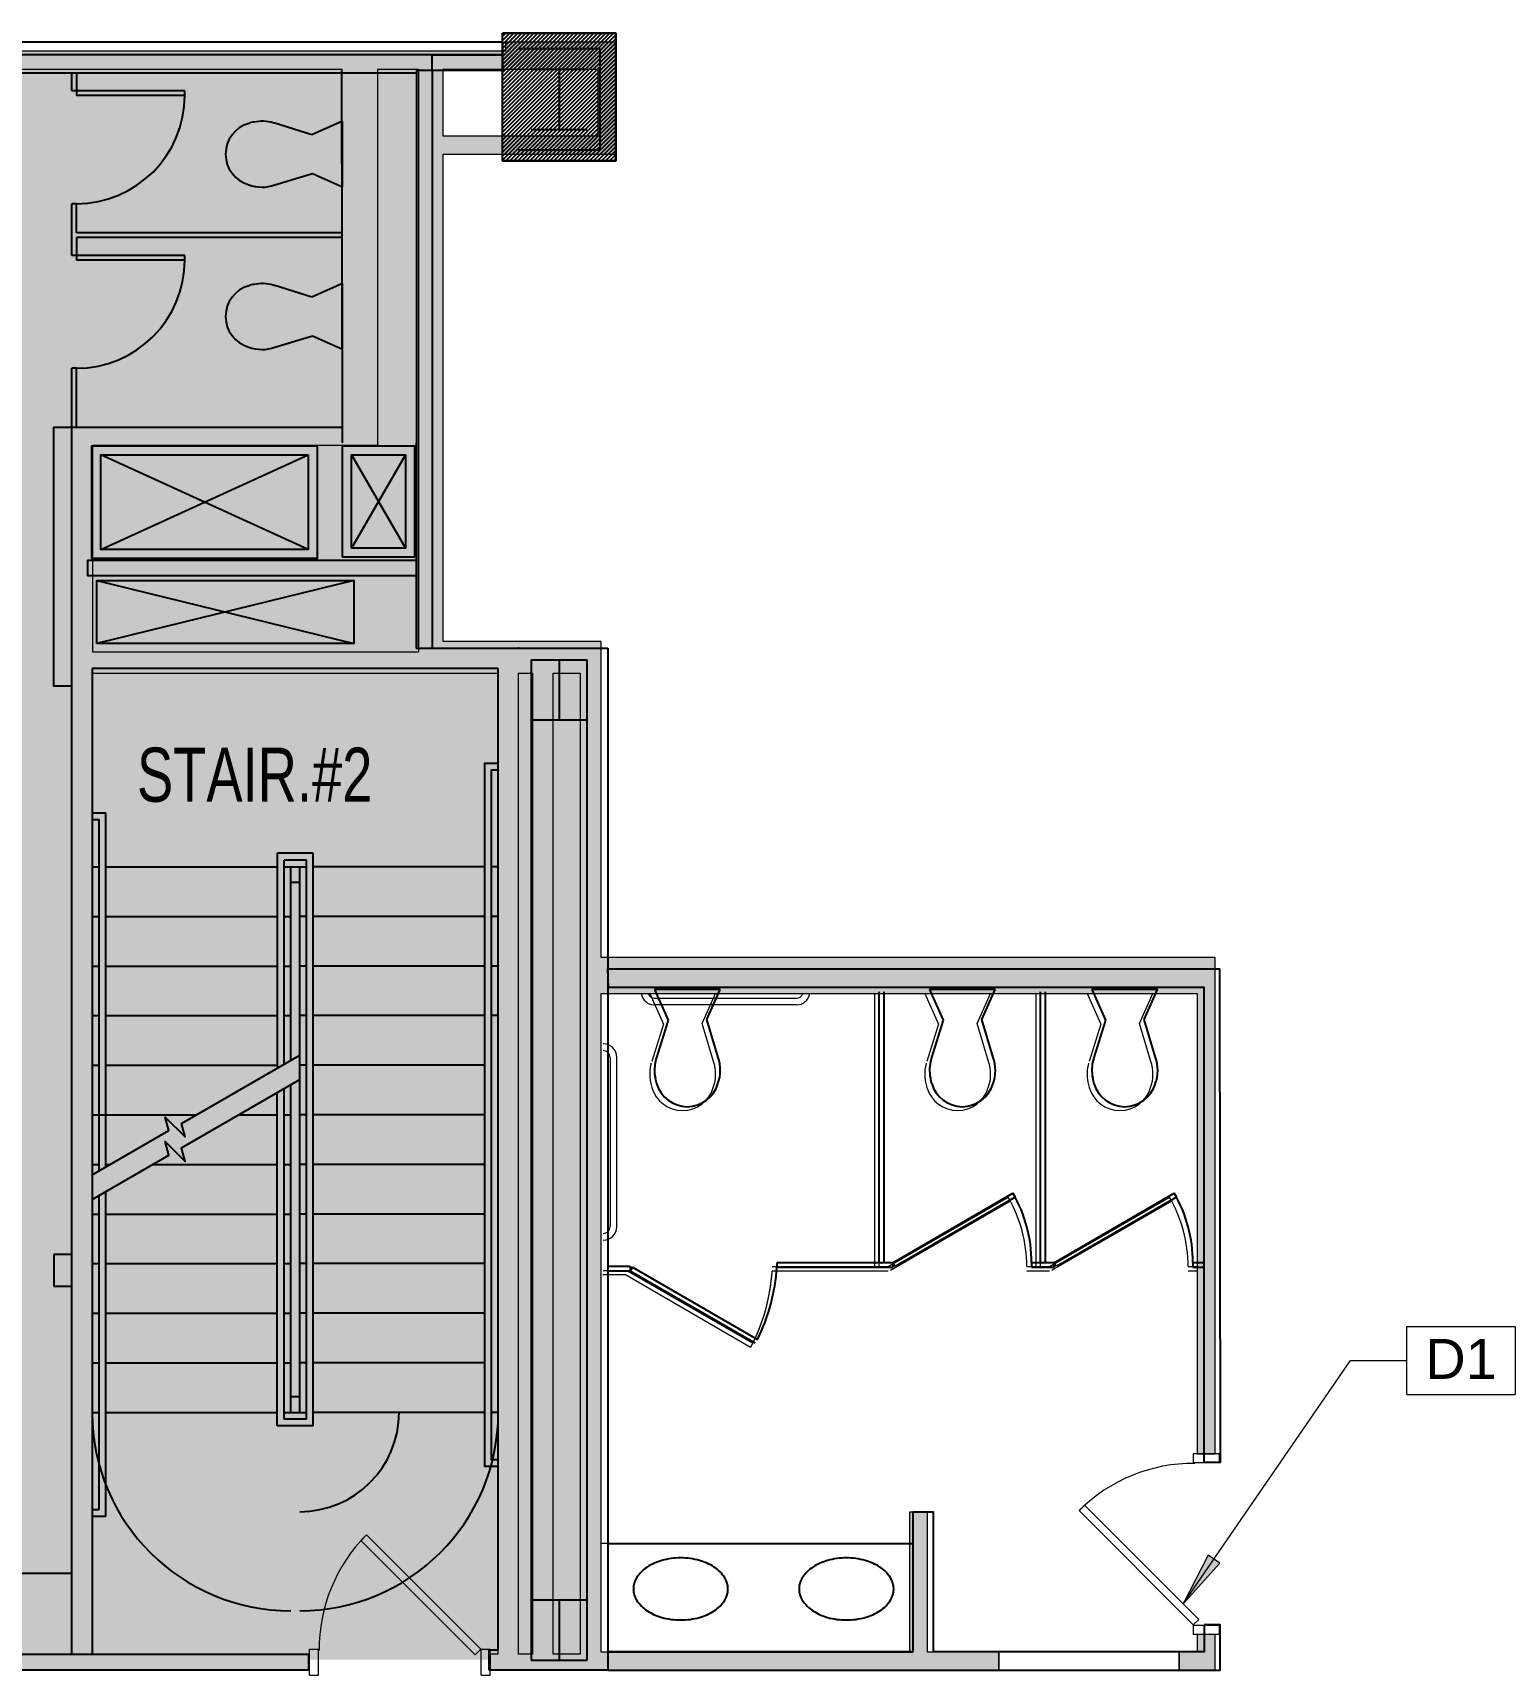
# Model space of a CAD drawing. Header units: inches. Extents: x 1209 to 3903, y 11893 to 13703.
# Drawn here: x 3065.8 to 3392.1, y 12640.2 to 13004.1 of the extents above; entities that cross this region are included whole.
import ezdxf
from ezdxf.enums import TextEntityAlignment as Align

# ---------------------------------------------------------------- set-up
doc = ezdxf.new("R2010")
doc.units = ezdxf.units.IN
doc.header["$MEASUREMENT"] = 0
for name, color, linetype in [('L1$0$A-Plmb', 8, 'Continuous'), ('L1$0$Plaza America BA02$0$17', 8, 'Continuous'), ('L1$0$Plaza America BA02$0$51', 8, 'Continuous'), ('L1$0$Plaza America BA02$0$9', 8, 'Continuous'), ('L1$0$SCOPE', 8, 'Continuous')]:
    doc.layers.add(name, color=color, linetype=linetype)
for name, color, linetype, lineweight in [('X2$0$A-ANNO-KEYN', 8, 'Continuous', 9), ('X2$0$A-DETL', 8, 'Continuous', 13), ('X2$0$A-DETL-GENF', 247, 'Continuous', 9), ('X2$0$A-DOOR', 8, 'Continuous', 13), ('X2$0$A-DOOR-FRAM', 8, 'Continuous', 20), ('X2$0$A-WALL', 8, 'Continuous', 13), ('X2$0$A-WALL-PATT', 8, 'Continuous', 13), ('X2$0$I-WALL', 8, 'Continuous', 13)]:
    doc.layers.add(name, color=color, linetype=linetype, lineweight=lineweight)
doc.styles.add('L1$0$Plaza America BA02$0$STANDARD', font='txt')
doc.styles.add('X2$0$Arial', font='arial.ttf', dxfattribs={"height": 8.851796})

# ---------------------------------------------------------------- blocks, each defined once
blk = doc.blocks.new('X2$0$Single Flush - OTJ_SOLIDFLUSH_ALUM-4757488-FIRST FLOOR DEMOLITION')
at = {"layer": 'X2$0$A-DOOR'}
for p, q in [((-7.42, 28.2), (-8.65, 26.96)), ((-8.65, 26.96), (16.67, 1.64)), ((17.91, 2.87), (-7.42, 28.2)), ((16.67, 1.64), (17.91, 2.87))]:
    blk.add_line(p, q, dxfattribs=at)
blk.add_arc((17.91, 2.87), 35.81, 135, 180.5, dxfattribs=at)
at = {"layer": 'X2$0$A-DOOR-FRAM'}
for p, q in [((-20, -2.88), (-20, 2.87)), ((-20, 2.87), (-18, 2.87)), ((-18, -2.88), (-18, 2.87)), ((18, -2.88), (18, 2.87)), ((18, 2.87), (20, 2.87)), ((20, -2.88), (20, 2.87)), ((-20, -2.88), (-18, -2.88)), ((18, -2.88), (20, -2.88))]:
    blk.add_line(p, q, dxfattribs=at)
blk = doc.blocks.new('X2$0$Single Flush - OTJ_SOLIDFLUSH_ALUM-5237073-FIRST FLOOR DEMOLITION')
at = {"layer": 'X2$0$A-DOOR'}
for p, q in [((-8.65, -26.96), (16.67, -1.64)), ((17.91, -2.88), (-7.42, -28.2)), ((16.67, -1.64), (17.91, -2.88)), ((-7.42, -28.2), (-8.65, -26.96))]:
    blk.add_line(p, q, dxfattribs=at)
blk.add_arc((17.91, -2.88), 35.81, 179.5, 225, dxfattribs=at)
at = {"layer": 'X2$0$A-DOOR-FRAM'}
for p, q in [((-20, 2.88), (-20, -2.88)), ((-20, 2.88), (-18, 2.88)), ((-18, 2.88), (-18, -2.88)), ((18, 2.88), (18, -2.88)), ((18, 2.88), (20, 2.88)), ((20, 2.88), (20, -2.88)), ((-20, -2.88), (-18, -2.88)), ((18, -2.88), (20, -2.88))]:
    blk.add_line(p, q, dxfattribs=at)
blk = doc.blocks.new('X2$0$Keynote Tag - Keynote Number - Boxed-135510-FIRST FLOOR DEMOLITION')
at = {"layer": 'X2$0$A-ANNO-KEYN'}
for p, q in [((-0.125, -0.0792), (-0.125, 0.0781)), ((-0.125, 0.0781), (0.125, 0.0781)), ((0.125, 0.0781), (0.125, -0.0792)), ((-0.125, -0.0792), (0.125, -0.0792))]:
    blk.add_line(p, q, dxfattribs=at)
blk = doc.blocks.new('L1$0$Plaza America BA02$0$TOILET')
for p, q in [((-82, 180.3), (-51.9, 79.7)), ((51.1, 81.6), (82, 180.3)), ((-51.9, 79.7), (-87.4, 0)), ((87.4, 0), (51.1, 81.6)), ((-87.4, 0), (87.4, 0))]:
    blk.add_line(p, q)
for centre, radius, start, end in [((0, 226.2), 85, 89.9996, 163.8468), ((0, 226.2), 85, 16.1534, 90.0008), ((13.8, 214.7), 101.7, 159.7734, 199.7541), ((24.3, 228.7), 61.2, 6.4687, 20.2311), ((-19.6, 213.6), 106.9, 344.3425, 11.8925), ((37.7, 197.1), 47.3, 339.2232, 344.8192)]:
    blk.add_arc(centre, radius, start, end)
blk = doc.blocks.new('L1$0$Plaza America BA02$0$W12X14')
for p, q in [((-74.25, 80.249625), (74.25, 80.249625)), ((0, 80.249625), (0, -80.249625)), ((-74.25, -80.249625), (74.25, -80.249625))]:
    blk.add_line(p, q)

msp = doc.modelspace()

# ---------------------------------------------------------------- hatches: boundary and pattern name
at = {"layer": 'L1$0$SCOPE'}
h = msp.add_hatch(dxfattribs=at)
h.set_pattern_fill('ANSI31', color=256, scale=5, style=0)
h.set_pattern_definition([(45, (-12228.97914, 4829.3084), (-0.441941738, 0.441941738), [])])
h.paths.add_polyline_path([(3169.89, 13004.08), (3195.01, 13004.08), (3195.01, 12975.77), (3169.89, 12975.77)])
at = {"layer": 'X2$0$A-ANNO-KEYN'}
msp.add_hatch(color=256, dxfattribs=at).paths.add_polyline_path([(3320.75, 12656.07), (3328.85, 12665.06), (3326.25, 12666.85)], flags=0)
at = {"layer": 'X2$0$A-DETL-GENF'}
h = msp.add_hatch(color=256, dxfattribs=at)
h.paths.add_polyline_path([(2930.86, 12643.67), (2930.86, 12659.84), (2970.46, 12659.84), (2970.46, 12683.41), (2973.96, 12683.41), (2973.96, 12644.86), (3074.46, 12644.86), (3074.46, 12726.41), (3070.46, 12726.41), (3070.46, 12733.41), (3074.46, 12733.41), (3074.46, 12916.76), (3134.26, 12916.76), (3134.26, 12996.11), (2954.46, 12996.11), (2954.46, 12862.87), (3014.46, 12862.87), (3014.46, 12859.37), (2978.46, 12859.37), (2978.46, 12733.41), (3025.46, 12733.41), (3025.46, 12726.41), (2973.96, 12726.41), (2973.96, 12723.41), (2970.46, 12723.41), (2970.46, 12757.39), (2968.96, 12757.39), (2968.96, 12760.89), (2970.46, 12760.89), (2970.46, 12859.37), (2928.46, 12859.37), (2928.46, 12814.88), (2924.96, 12814.88), (2924.96, 12859.37), (2872.23, 12859.37), (2872.23, 12771.38), (2924.96, 12771.38), (2924.96, 12774.88), (2928.46, 12774.88), (2928.46, 12760.89), (2928.96, 12760.89), (2928.96, 12757.39), (2860.86, 12757.36), (2860.86, 12734.57), (2857.36, 12734.57), (2857.36, 12757.36), (2856.73, 12757.36), (2856.73, 12784.36), (2852.22, 12784.36), (2852.22, 12788.36), (2868.73, 12788.36), (2868.73, 12862.87), (2930.46, 12862.87), (2930.46, 12996.11), (2780.97, 12996.11), (2780.97, 12815.84), (2775.97, 12815.84), (2775.97, 12788.36), (2812.22, 12788.36), (2812.22, 12784.36), (2775.97, 12784.36), (2775.97, 12765.13), (2763.97, 12765.13), (2763.97, 12692.32), (2857.36, 12692.32), (2857.36, 12694.57), (2860.86, 12694.57), (2860.86, 12643.67), (2908.03, 12643.67)], flags=0)
h.paths.add_polyline_path([(2970.46, 12643.67), (2970.46, 12657.84), (2932.86, 12657.84), (2932.86, 12643.67), (2968.06, 12643.67)], flags=0)
h.paths.add_polyline_path([(3154.01, 12643.67), (3167.14, 12643.67), (3167.14, 12644.86), (3168.83, 12644.86), (3168.83, 12862.26), (3079.08, 12862.26), (3079.08, 12644.86), (3127.14, 12644.86), (3127.14, 12643.67)], flags=0)
h.paths.add_polyline_path([(3173.45, 12644.86), (3176.5, 12644.86), (3176.5, 12862.26), (3173.45, 12862.26), (3173.45, 12645.86)], flags=0)
h.paths.add_polyline_path([(3181.12, 12644.86), (3187.09, 12644.86), (3187.09, 12862.26), (3181.12, 12862.26), (3181.12, 12645.36)], flags=0)
h.paths.add_polyline_path([(2661.08, 12645.98), (2760.47, 12645.98), (2760.47, 12765.13), (2660.89, 12765.13), (2660.89, 12732.42), (2655.89, 12732.42), (2655.89, 12690.92), (2660.89, 12690.92), (2660.89, 12645.98)], flags=0)
h.paths.add_polyline_path([(2763.97, 12645.98), (2857.36, 12645.98), (2857.36, 12656.84), (2763.97, 12656.84)], flags=0)
h.paths.add_polyline_path([(2857.36, 12660.34), (2857.36, 12688.82), (2763.97, 12688.82), (2763.97, 12660.34), (2846.49, 12660.34)], flags=0)
h.paths.add_polyline_path([(2872.23, 12762.39), (2916.98, 12762.39), (2916.98, 12766.38), (2872.23, 12766.38)], flags=0)
h.paths.add_polyline_path([(1991.25, 12767.11), (1991.25, 12996.11), (1975.89, 12996.11), (1975.89, 12767.11), (1979.01, 12767.11)], flags=0)
h.paths.add_polyline_path([(2324.36, 12767.11), (2382.61, 12767.11), (2382.61, 12785.09), (2324.36, 12785.09), (2324.36, 12776.11)], flags=0)
h.paths.add_polyline_path([(2187.34, 12767.11), (2189.39, 12767.11), (2189.39, 12813.56), (2113.68, 12813.56), (2113.68, 12767.11)], flags=0)
h.paths.add_polyline_path([(2090.5, 12767.11), (2110.18, 12767.11), (2110.18, 12813.56), (2090.5, 12813.56), (2090.5, 12767.37)], flags=0)
h.paths.add_polyline_path([(2320.36, 12767.11), (2320.36, 12789.09), (2382.61, 12789.09), (2382.61, 12843.66), (2343.23, 12843.66), (2343.23, 12913.61), (2382.61, 12913.61), (2382.61, 12971.12), (2319.86, 12971.12), (2319.86, 12990.11), (2254.85, 12990.11), (2254.85, 12915.83), (2193.39, 12915.83), (2193.39, 12767.11)], flags=0)
h.paths.add_polyline_path([(1995.87, 12767.11), (2085.87, 12767.11), (2085.87, 12996.11), (2039.97, 12996.11), (2039.97, 12999.11), (1999.97, 12999.11), (1999.97, 12996.11), (1995.87, 12996.11), (1995.87, 12774.62)], flags=0)
h.paths.add_polyline_path([(2662.89, 12775.13), (2761.97, 12775.13), (2761.97, 12878.23), (2660.89, 12878.23), (2660.89, 12849.04), (2655.89, 12849.04), (2655.89, 12807.54), (2660.89, 12807.54), (2660.89, 12775.13)], flags=0)
h.paths.add_polyline_path([(2493.89, 12776.11), (2493.89, 12808.86), (2499.89, 12808.86), (2499.89, 12850.36), (2493.89, 12850.36), (2493.89, 12878.07), (2404.36, 12878.07), (2404.36, 12776.11)], flags=0)
h.paths.add_polyline_path([(2400.86, 12776.11), (2400.86, 12990.11), (2392.61, 12990.11), (2392.61, 12776.11)], flags=0)
h.paths.add_polyline_path([(2090.5, 12817.56), (2189.39, 12817.56), (2189.39, 12937.11), (2193.39, 12937.11), (2193.39, 12921.83), (2248.85, 12921.83), (2248.85, 12990.11), (2230.37, 12990.11), (2230.37, 12980.62), (2193.39, 12980.62), (2193.39, 12977.11), (2189.39, 12977.11), (2189.39, 12996.11), (2172.39, 12996.11), (2172.39, 12999.11), (2132.39, 12999.11), (2132.39, 12996.11), (2090.5, 12996.11), (2090.5, 12841.36)], flags=0)
h.paths.add_polyline_path([(2347.23, 12847.66), (2382.61, 12847.66), (2382.61, 12909.61), (2347.23, 12909.61)], flags=0)
h.paths.add_polyline_path([(2937.46, 12862.87), (2947.46, 12862.87), (2947.46, 12996.11), (2937.46, 12996.11), (2937.46, 12864.39)], flags=0)
h.paths.add_polyline_path([(3079.25, 12866.89), (3151.26, 12866.89), (3151.26, 12996.11), (3142.26, 12996.11), (3142.26, 12912.76), (3079.08, 12912.76), (3079.08, 12866.89)], flags=0)
h.paths.add_polyline_path([(2404.5, 12882.07), (2493.89, 12882.07), (2493.89, 12911.36), (2499.89, 12911.36), (2499.89, 12952.86), (2493.89, 12952.86), (2493.89, 12984.11), (2495.89, 12984.11), (2495.89, 12990.11), (2404.36, 12990.11), (2404.36, 12882.07)], flags=0)
h.paths.add_polyline_path([(2662.36, 12882.23), (2761.97, 12882.23), (2761.97, 12986.11), (2660.89, 12986.11), (2660.89, 12957.77), (2655.89, 12957.77), (2655.89, 12916.27), (2660.89, 12916.27), (2660.89, 12882.23)], flags=0)
h.paths.add_polyline_path([(2323.86, 12975.12), (2382.61, 12975.12), (2382.61, 12990.11), (2323.86, 12990.11)], flags=0)
h.paths.add_polyline_path([(2199.09, 12985.62), (2214.87, 12985.62), (2214.87, 12988.61), (2193.39, 12988.61), (2193.39, 12985.62)], flags=0)
h.paths.add_polyline_path([(2214.87, 12993.61), (2214.87, 12999.11), (2193.39, 12999.11), (2193.39, 12993.61), (2197.15, 12993.61)], flags=0)
at = {"layer": 'X2$0$A-WALL-PATT'}
for points in [[(2953.26, 12996.11), (3170.53, 12996.11), (3170.53, 13000.11), (2953.26, 13000.11)], [(3170.53, 12996.11), (3191.01, 12996.11), (3191.01, 13002.11), (3170.53, 13002.11), (3170.53, 13000.11)], [(3191.72, 12981.26), (3195.01, 12981.26), (3195.01, 13002.11), (3191.01, 13002.11), (3191.01, 12981.26)], [(3142.26, 12912.76), (3142.26, 12996.11), (3134.26, 12996.11), (3134.26, 12912.76)], [(3154.26, 12866.89), (3154.26, 12869.26), (3156.76, 12869.26), (3156.76, 12996.11), (3151.26, 12996.11), (3151.26, 12866.89)], [(3181.12, 12977.26), (3195.01, 12977.26), (3195.01, 12981.26), (3156.76, 12981.26), (3156.76, 12977.26), (3176.5, 12977.26)], [(3074.46, 12912.76), (3134.26, 12912.76), (3134.26, 12916.76), (3074.46, 12916.76)], [(3079.08, 12644.86), (3079.08, 12912.76), (3074.46, 12912.76), (3074.46, 12644.86)], [(3170.53, 12862.26), (3191.72, 12862.26), (3191.72, 12869.26), (3154.26, 12869.26), (3154.26, 12862.26), (3168.83, 12862.26)], [(3154.26, 12862.26), (3154.26, 12866.89), (3079.08, 12866.89), (3079.08, 12862.26), (3151.26, 12862.26)], [(3173.45, 12644.86), (3173.45, 12862.26), (3168.83, 12862.26), (3168.83, 12644.86)], [(3181.12, 12644.86), (3181.12, 12862.26), (3176.5, 12862.26), (3176.5, 12644.86)], [(3191.72, 12799.26), (3191.72, 12862.26), (3187.09, 12862.26), (3187.09, 12799.26)], [(3191.72, 12641.36), (3191.72, 12799.26), (3187.09, 12799.26), (3187.09, 12641.36)], [(3191.72, 12791.26), (3327.86, 12791.26), (3327.86, 12799.26), (3191.72, 12799.26)], [(3074.46, 12726.41), (3074.46, 12733.41), (3070.46, 12733.41), (3070.46, 12726.41)], [(3264.06, 12645.36), (3264.06, 12676.38), (3260.06, 12676.38), (3260.06, 12645.36)]]:
    msp.add_hatch(color=256, dxfattribs=at).paths.add_polyline_path(points, flags=0)
h = msp.add_hatch(color=256, dxfattribs=at)
h.paths.add_polyline_path([(3327.86, 12641.36), (3327.86, 12649.26), (3323.86, 12649.26), (3323.86, 12641.36)], flags=0)
h.paths.add_polyline_path([(3323.86, 12689.26), (3327.86, 12689.26), (3327.86, 12791.26), (3323.86, 12791.26)], flags=0)
h = msp.add_hatch(color=256, dxfattribs=at)
h.paths.add_polyline_path([(3181.12, 12641.36), (3187.09, 12641.36), (3187.09, 12644.86), (3167.14, 12644.86), (3167.14, 12641.36), (3176.5, 12641.36)], flags=0)
h.paths.add_polyline_path([(3127.14, 12641.36), (3127.14, 12644.86), (2970.46, 12644.86), (2970.46, 12641.36)], flags=0)
h = msp.add_hatch(color=256, dxfattribs=at)
h.paths.add_polyline_path([(3319.86, 12641.36), (3323.86, 12641.36), (3323.86, 12645.36), (3319.86, 12645.36), (3319.86, 12641.45)], flags=0)
h.paths.add_polyline_path([(3279.86, 12641.36), (3279.86, 12645.36), (3191.72, 12645.36), (3191.72, 12641.36)], flags=0)

# ---------------------------------------------------------------- linework, layer by layer
at = {"layer": 'L1$0$A-Plmb'}
for p, q in [((3074.46, 12991.26), (3074.46, 12995.26)), ((3075.46, 12995.26), (3075.46, 12990.26)), ((3099.46, 12991.26), (3074.46, 12991.26)), ((3099.46, 12990.26), (3075.46, 12990.26)), ((3099.46, 12990.26), (3099.46, 12991.26)), ((3074.46, 12954.79), (3074.46, 12966.28)), ((3075.46, 12966.28), (3074.46, 12966.28)), ((3075.46, 12959.79), (3075.46, 12966.28)), ((3134.45, 12959.79), (3075.46, 12959.79)), ((3075.46, 12958.79), (3075.46, 12953.79)), ((3134.45, 12958.79), (3075.46, 12958.79)), ((3099.46, 12954.79), (3074.46, 12954.79)), ((3099.46, 12953.79), (3075.46, 12953.79)), ((3099.46, 12953.79), (3099.46, 12954.79)), ((3075.46, 12929.81), (3074.46, 12929.81)), ((3074.46, 12916.76), (3074.46, 12929.81)), ((3075.46, 12916.76), (3075.46, 12929.81)), ((2973.96, 12662.84), (3074.46, 12662.84))]:
    msp.add_line(p, q, dxfattribs=at)
for centre in [(3075.46, 12990.26), (3075.46, 12953.79)]:
    msp.add_ellipse(centre, major_axis=(24, 0), ratio=0.99924, start_param=4.712389, end_param=6.283185, dxfattribs=at)
at = {"layer": 'L1$0$Plaza America BA02$0$17'}
for p, q in [((3126.84, 12889.67), (3080.84, 12910.65)), ((3080.84, 12889.67), (3126.84, 12910.65)), ((3136.4, 12910.65), (3148.4, 12889.94)), ((3148.4, 12910.65), (3136.4, 12889.94)), ((3136.95, 12882.79), (3079.96, 12868.8)), ((3079.96, 12882.79), (3136.95, 12868.8)), ((3078.96, 12831.33), (3081.96, 12831.33)), ((3078.96, 12829.83), (3080.46, 12829.83)), ((3080.46, 12751.95), (3080.46, 12829.83)), ((3081.96, 12752.82), (3081.96, 12831.33)), ((3119.96, 12822.34), (3119.96, 12774.74)), ((3127.95, 12822.34), (3119.96, 12822.34)), ((3126.45, 12820.84), (3121.46, 12820.84)), ((3121.46, 12775.6), (3121.46, 12820.84)), ((3126.45, 12696.94), (3126.45, 12820.84)), ((3127.95, 12695.44), (3127.95, 12822.34)), ((3078.96, 12819.34), (3080.46, 12819.34)), ((3081.96, 12819.34), (3119.96, 12819.34)), ((3121.46, 12819.34), (3126.45, 12819.34)), ((3122.96, 12776.47), (3122.96, 12819.34)), ((3165.95, 12819.34), (3127.95, 12819.34)), ((3168.95, 12819.34), (3167.45, 12819.34)), ((3124.95, 12815.84), (3122.96, 12815.84)), ((3078.96, 12808.35), (3080.46, 12808.35)), ((3081.96, 12808.35), (3119.96, 12808.35)), ((3121.46, 12808.35), (3122.96, 12808.35)), ((3126.45, 12808.35), (3124.95, 12808.35)), ((3165.95, 12808.35), (3127.95, 12808.35)), ((3168.95, 12808.35), (3167.45, 12808.35)), ((3078.96, 12797.36), (3080.46, 12797.36)), ((3081.96, 12797.36), (3119.96, 12797.36)), ((3121.46, 12797.36), (3122.96, 12797.36)), ((3126.45, 12797.36), (3124.95, 12797.36)), ((3165.95, 12797.36), (3127.95, 12797.36)), ((3168.95, 12797.36), (3167.45, 12797.36)), ((3078.96, 12786.37), (3080.46, 12786.37)), ((3081.96, 12786.37), (3119.96, 12786.37)), ((3121.46, 12786.37), (3122.96, 12786.37)), ((3126.45, 12786.37), (3124.95, 12786.37)), ((3165.95, 12786.37), (3127.95, 12786.37)), ((3168.95, 12786.37), (3167.45, 12786.37)), ((3078.96, 12775.37), (3080.46, 12775.37)), ((3081.96, 12775.37), (3119.96, 12775.37)), ((3126.45, 12775.37), (3124.95, 12775.37)), ((3165.95, 12775.37), (3127.95, 12775.37)), ((3121.46, 12696.94), (3121.46, 12770.18)), ((3119.96, 12695.44), (3119.96, 12769.31)), ((3078.96, 12764.38), (3102, 12764.38)), ((3111.41, 12764.38), (3119.96, 12764.38)), ((3121.46, 12764.38), (3122.96, 12764.38)), ((3126.45, 12764.38), (3124.95, 12764.38)), ((3078.96, 12753.39), (3080.46, 12753.39)), ((3081.96, 12753.39), (3082.95, 12753.39)), ((3092.36, 12753.39), (3119.96, 12753.39)), ((3121.46, 12753.39), (3122.96, 12753.39)), ((3126.45, 12753.39), (3124.95, 12753.39)), ((3080.46, 12676.95), (3080.46, 12746.52)), ((3081.96, 12675.45), (3081.96, 12747.39)), ((3078.96, 12742.4), (3080.46, 12742.4)), ((3081.96, 12742.4), (3119.96, 12742.4)), ((3121.46, 12742.4), (3122.96, 12742.4)), ((3126.45, 12742.4), (3124.95, 12742.4)), ((3165.95, 12742.4), (3127.95, 12742.4)), ((3078.96, 12731.41), (3080.46, 12731.41)), ((3081.96, 12731.41), (3119.96, 12731.41)), ((3121.46, 12731.41), (3122.96, 12731.41)), ((3126.45, 12731.41), (3124.95, 12731.41)), ((3165.95, 12731.41), (3127.95, 12731.41)), ((3078.96, 12720.42), (3080.46, 12720.42)), ((3081.96, 12720.42), (3119.96, 12720.42)), ((3121.46, 12720.42), (3122.96, 12720.42)), ((3126.45, 12720.42), (3124.95, 12720.42)), ((3165.95, 12720.42), (3127.95, 12720.42)), ((3078.96, 12709.43), (3080.46, 12709.43)), ((3081.96, 12709.43), (3119.96, 12709.43)), ((3121.46, 12709.43), (3122.96, 12709.43)), ((3126.45, 12709.43), (3124.95, 12709.43)), ((3165.95, 12709.43), (3127.95, 12709.43)), ((3124.95, 12701.93), (3122.96, 12701.93)), ((3078.96, 12698.44), (3080.46, 12698.44)), ((3081.96, 12698.44), (3119.96, 12698.44)), ((3121.46, 12698.44), (3126.45, 12698.44)), ((3126.45, 12696.94), (3121.46, 12696.94)), ((3165.95, 12698.44), (3127.95, 12698.44)), ((3168.95, 12698.44), (3167.45, 12698.44)), ((3127.95, 12695.44), (3119.96, 12695.44)), ((3078.96, 12676.95), (3080.46, 12676.95)), ((3078.96, 12675.45), (3081.96, 12675.45))]:
    msp.add_line(p, q, dxfattribs=at)
for points in [[(3128.84, 12912.65), (3128.84, 12887.67), (3078.84, 12887.67), (3078.84, 12912.65)], [(3134.4, 12887.95), (3134.4, 12912.65), (3150.4, 12912.65), (3150.4, 12887.95)], [(3126.84, 12910.65), (3126.84, 12889.67), (3080.84, 12889.67), (3080.84, 12910.65)], [(3136.4, 12889.94), (3136.4, 12910.65), (3148.4, 12910.65), (3148.4, 12889.94)], [(3079.96, 12868.8), (3079.96, 12882.79), (3136.95, 12882.79), (3136.95, 12868.8)]]:
    msp.add_lwpolyline(points, close=True, dxfattribs=at)
for points in [[(3168.95, 12686.45), (3165.95, 12686.45), (3165.95, 12842.32), (3168.95, 12842.32)], [(3168.95, 12687.94), (3167.45, 12687.94), (3167.45, 12840.82), (3168.95, 12840.82)], [(3124.95, 12698.44), (3124.95, 12819.34)], [(3078.96, 12751.09), (3095.95, 12760.89), (3095.15, 12763.89), (3099.54, 12759.5), (3098.74, 12762.5), (3124.95, 12777.62)], [(3078.96, 12745.66), (3095.95, 12755.46), (3095.15, 12758.46), (3099.54, 12754.07), (3098.74, 12757.07), (3124.95, 12772.19)], [(3122.96, 12698.44), (3122.96, 12771.04)], [(3165.95, 12764.38), (3127.95, 12764.38)], [(3165.95, 12753.39), (3127.95, 12753.39)]]:
    msp.add_lwpolyline(points, dxfattribs=at)
for centre, major_axis, start_param, end_param in [((3122.96, 12698.44), (44, 0), 3.141593, 4.712389), ((3124.95, 12698.44), (44, 0), 4.712389, 6.283185), ((3124.95, 12698.44), (22, 0), 4.712389, 6.283185)]:
    msp.add_ellipse(centre, major_axis=major_axis, ratio=0.99924, start_param=start_param, end_param=end_param, dxfattribs=at)
at = {"layer": 'L1$0$Plaza America BA02$0$9'}
msp.add_point((3173.45, 12867.8), dxfattribs=at)
at = {"layer": 'L1$0$SCOPE'}
for p, q in [((3195.01, 13004.08), (3169.89, 13004.08)), ((3195.01, 12975.75), (3195.01, 13004.08)), ((3169.89, 12999.26), (2660.97, 12999.26)), ((2953.27, 13002.14), (3169.89, 13002.14)), ((3191.51, 13000.58), (3173.39, 13000.58)), ((3191.51, 12978.23), (3191.51, 13000.58)), ((2780.97, 12995.26), (3150.84, 12995.26)), ((3134.4, 12913.26), (3134.26, 12995.71)), ((3176.27, 12996.09), (3188.64, 12996.09)), ((3182.45, 12996.09), (3182.45, 12982.72)), ((3176.27, 12982.72), (3188.64, 12982.72)), ((3173.39, 12978.23), (3191.51, 12978.23)), ((3169.89, 12975.75), (3195.01, 12975.75)), ((3074.46, 12644.85), (3074.46, 12916.76)), ((3134.45, 12916.76), (3134.45, 12916.76)), ((3150.84, 12867.8), (3150.84, 12913.26)), ((3154.33, 12867.8), (3193.26, 12867.8)), ((3176.27, 12865.24), (3188.64, 12865.24)), ((3176.27, 12865.24), (3176.27, 12643.54)), ((3176.27, 12865.24), (3176.27, 12865.24)), ((3188.64, 12643.54), (3188.64, 12865.24)), ((3193.26, 12867.8), (3193.26, 12641.36)), ((3168.95, 12863.3), (3078.96, 12863.3)), ((3078.96, 12863.3), (3078.96, 12644.85)), ((3168.95, 12645.85), (3168.95, 12863.3)), ((3253.39, 12731.63), (3253.39, 12791.63)), ((3254.39, 12791.63), (3254.39, 12731.63)), ((3289.14, 12731.63), (3289.14, 12791.63)), ((3290.14, 12791.63), (3290.14, 12731.63)), ((3256.39, 12731.63), (3283.02, 12747)), ((3283.52, 12746.14), (3256.89, 12730.76)), ((3283.02, 12747), (3283.52, 12746.14)), ((3292.14, 12731.63), (3318.77, 12747)), ((3319.27, 12746.14), (3292.64, 12730.76)), ((3318.77, 12747), (3319.27, 12746.14)), ((3074.46, 12733.41), (3070.46, 12733.41)), ((3070.46, 12733.41), (3070.46, 12726.41)), ((3198.18, 12729.76), (3193.18, 12729.76)), ((3198.18, 12730.76), (3193.26, 12730.76)), ((3198.18, 12730.76), (3198.18, 12729.76)), ((3198.68, 12730.63), (3198.18, 12729.76)), ((3225.89, 12713.76), (3198.18, 12729.76)), ((3198.68, 12730.63), (3226.39, 12714.63)), ((3256.39, 12731.63), (3230.68, 12731.63)), ((3230.68, 12731.63), (3230.68, 12730.63)), ((3230.68, 12730.63), (3256.39, 12730.63)), ((3256.39, 12731.63), (3256.39, 12730.63)), ((3256.89, 12730.76), (3256.39, 12731.63)), ((3292.14, 12731.63), (3287.14, 12731.63)), ((3287.14, 12731.63), (3287.14, 12730.63)), ((3287.14, 12730.63), (3292.14, 12730.63)), ((3292.14, 12730.63), (3292.14, 12731.63)), ((3292.64, 12730.76), (3292.14, 12731.63)), ((3325.4, 12731.63), (3322.89, 12731.63)), ((3322.89, 12731.63), (3322.89, 12730.63)), ((3322.89, 12730.63), (3325.4, 12730.63)), ((3070.46, 12726.41), (3070.46, 12726.41)), ((3070.46, 12726.41), (3074.46, 12726.41)), ((3193.26, 12669.38), (3260.79, 12669.38)), ((3166.95, 12641.36), (3166.95, 12645.85)), ((3166.95, 12645.85), (3168.95, 12645.85)), ((2973.96, 12644.85), (3126.95, 12644.85)), ((3074.46, 12644.85), (3074.46, 12644.85)), ((3126.95, 12641.36), (3126.95, 12644.85)), ((3176.27, 12643.54), (3188.64, 12643.54)), ((3193.26, 12645.38), (3260.79, 12645.38)), ((3126.95, 12641.36), (2932.46, 12641.36)), ((3193.26, 12641.36), (3166.95, 12641.36))]:
    msp.add_line(p, q, dxfattribs=at)
for points in [[(2754.02, 13002.14), (2754.02, 13004.14), (2777.77, 13004.14), (2777.77, 13002.14), (2929.52, 13002.14), (2929.52, 13004.14), (2953.27, 13004.14), (2953.27, 13002.14), (3169.89, 13002.14), (3169.89, 12999.26)], [(3154.33, 12995.76), (3154.33, 12999.26), (3169.89, 12999.26), (3169.89, 12995.76)], [(3169.89, 12995.76), (3150.84, 12995.76), (3150.84, 12867.8), (3154.34, 12867.8), (3154.34, 12995.76)], [(3074.46, 12859.37), (3070.46, 12859.37), (3070.46, 12916.76), (3134.45, 12916.76)], [(3150.84, 12883.79), (3077.96, 12883.79), (3077.96, 12887.28), (3150.84, 12887.28)], [(3325.41, 12651.36), (3325.41, 12645.38), (3265.42, 12645.38), (3265.42, 12676.38), (3260.79, 12676.38), (3260.79, 12645.38), (3193.26, 12645.38), (3193.26, 12641.36), (3328.97, 12641.36), (3328.97, 12651.36), (3325.41, 12651.36)]]:
    msp.add_lwpolyline(points, dxfattribs=at)
for points in [[(3169.89, 13004.08), (3195.01, 13004.08), (3195.01, 12975.77), (3169.89, 12975.77)], [(3193.26, 12796.75), (3328.78, 12796.75), (3328.91, 12687.36), (3325.41, 12687.36), (3325.39, 12792.63), (3193.39, 12792.63)]]:
    msp.add_lwpolyline(points, close=True, dxfattribs=at)
for centre, radius, start, end in [((3256.39, 12731.63), 30.75, 0, 30), ((3292.14, 12731.63), 30.75, 0, 30), ((3189.1, 12733.2), 41.66, 333.5327, 356.4677)]:
    msp.add_arc(centre, radius, start, end, dxfattribs=at)
for centre, major_axis, start_param, end_param in [((3206.31, 12657.55), (0, 7.94), 0.580003, 1.007022), ((3208.16, 12654.72), (0, 11.32), 0.264999, 0.580003), ((3209.37, 12650.24), (0, 15.96), 0, 0.264999), ((3209.37, 12650.24), (0, 15.96), 6.018186, 6.283185), ((3210.59, 12654.72), (0, 11.32), 5.703182, 6.018186), ((3212.44, 12657.55), (0, 7.94), 5.276164, 5.703182), ((3243.04, 12657.55), (0, 7.94), 0.580003, 1.007022), ((3244.89, 12654.72), (0, 11.32), 0.264999, 0.580003), ((3246.11, 12650.24), (0, 15.96), 0, 0.264999), ((3246.11, 12650.24), (0, 15.96), 6.018186, 6.283185), ((3247.32, 12654.72), (0, 11.32), 5.703182, 6.018186), ((3249.17, 12657.55), (0, 7.94), 5.276164, 5.703182), ((3203.49, 12659.33), (0, 4.61), 1.007022, 1.570796), ((3215.25, 12659.33), (0, 4.61), 4.712389, 5.276164), ((3240.22, 12659.33), (0, 4.61), 1.007022, 1.570796), ((3251.99, 12659.33), (0, 4.61), 4.712389, 5.276164), ((3203.49, 12659.33), (0, 4.61), 1.570796, 2.134571), ((3206.31, 12661.11), (0, 7.94), 2.134571, 2.56159), ((3212.44, 12661.11), (0, 7.94), 3.721596, 4.148614), ((3215.25, 12659.33), (0, 4.61), 4.148614, 4.712389), ((3240.22, 12659.33), (0, 4.61), 1.570796, 2.134571), ((3243.04, 12661.11), (0, 7.94), 2.134571, 2.56159), ((3249.17, 12661.11), (0, 7.94), 3.721596, 4.148614), ((3251.99, 12659.33), (0, 4.61), 4.148614, 4.712389), ((3208.16, 12663.94), (0, 11.32), 2.56159, 2.876594), ((3210.59, 12663.94), (0, 11.32), 3.406592, 3.721596), ((3244.89, 12663.94), (0, 11.32), 2.56159, 2.876594), ((3247.32, 12663.94), (0, 11.32), 3.406592, 3.721596), ((3209.37, 12668.42), (0, 15.96), 2.876594, 3.141593), ((3209.37, 12668.42), (0, 15.96), 3.141593, 3.406592), ((3246.11, 12668.42), (0, 15.96), 2.876594, 3.141593), ((3246.11, 12668.42), (0, 15.96), 3.141593, 3.406592)]:
    msp.add_ellipse(centre, major_axis=major_axis, ratio=0.99924, start_param=start_param, end_param=end_param, dxfattribs=at)
for p in [(3253.89, 12731.63), (3289.64, 12731.63)]:
    msp.add_point(p, dxfattribs=at)
at = {"layer": 'X2$0$A-ANNO-KEYN'}
for p, q in [((3320.75, 12656.07), (3357.85, 12709.96)), ((3357.85, 12709.96), (3370.34, 12709.96)), ((3326.25, 12666.85), (3320.75, 12656.07)), ((3320.75, 12656.07), (3328.85, 12665.06)), ((3328.85, 12665.06), (3326.25, 12666.85))]:
    msp.add_line(p, q, dxfattribs=at)
at = {"layer": 'X2$0$A-DETL'}
for p, q in [((3128.84, 12912.65), (3128.84, 12887.67)), ((3134.4, 12912.65), (3150.4, 12912.65)), ((3134.4, 12887.95), (3134.4, 12912.65)), ((3150.4, 12912.65), (3150.4, 12887.95)), ((3126.84, 12889.67), (3080.84, 12910.65)), ((3126.84, 12910.65), (3080.84, 12889.67)), ((3080.84, 12910.65), (3126.84, 12910.65)), ((3080.84, 12889.67), (3080.84, 12910.65)), ((3126.84, 12910.65), (3126.84, 12889.67)), ((3136.4, 12910.65), (3148.4, 12889.94)), ((3148.4, 12910.65), (3136.4, 12889.94)), ((3126.84, 12889.67), (3080.84, 12889.67)), ((3079.08, 12887.28), (3150.84, 12887.28)), ((3150.4, 12887.95), (3134.4, 12887.95)), ((3150.84, 12883.79), (3079.08, 12883.79)), ((3079.96, 12882.79), (3136.95, 12868.8)), ((3136.95, 12882.79), (3079.96, 12868.8)), ((3202.52, 12791.26), (3205.54, 12784.47)), ((3203.55, 12790.26), (3235.05, 12790.26)), ((3235.05, 12788.76), (3203.55, 12788.76)), ((3214.11, 12784.62), (3217.07, 12791.26)), ((3252.34, 12791.26), (3252.34, 12730.76)), ((3253.34, 12730.76), (3253.34, 12791.26)), ((3263.47, 12791.26), (3266.5, 12784.47)), ((3275.07, 12784.62), (3278.02, 12791.26)), ((3288.09, 12791.26), (3288.09, 12730.76)), ((3289.09, 12730.76), (3289.09, 12791.26)), ((3299.44, 12791.26), (3302.47, 12784.47)), ((3311.04, 12784.62), (3313.99, 12791.26)), ((3205.54, 12784.47), (3202.97, 12776.23)), ((3216.62, 12776.23), (3214.11, 12784.62)), ((3266.5, 12784.47), (3263.92, 12776.23)), ((3277.57, 12776.23), (3275.07, 12784.62)), ((3302.47, 12784.47), (3299.89, 12776.23)), ((3313.54, 12776.23), (3311.04, 12784.62)), ((3193.72, 12777.12), (3193.72, 12739.62)), ((3195.22, 12739.62), (3195.22, 12777.12)), ((3255.34, 12730.76), (3281.97, 12746.14)), ((3282.47, 12745.27), (3255.84, 12729.9)), ((3291.09, 12730.76), (3317.72, 12746.14)), ((3318.22, 12745.27), (3291.59, 12729.9)), ((3192.22, 12729.9), (3197.13, 12729.9)), ((3197.63, 12729.76), (3225.34, 12713.76)), ((3229.63, 12730.76), (3255.34, 12730.76)), ((3255.34, 12729.76), (3229.63, 12729.76)), ((3286.09, 12730.76), (3291.09, 12730.76)), ((3291.09, 12729.76), (3286.09, 12729.76)), ((3321.84, 12730.76), (3323.86, 12730.76)), ((3323.86, 12729.76), (3321.84, 12729.76)), ((3197.13, 12728.9), (3192.13, 12728.9)), ((3224.88, 12712.87), (3197.13, 12728.9)), ((3260.06, 12669.38), (3191.72, 12669.38)), ((2973.96, 12662.84), (3074.46, 12662.84))]:
    msp.add_line(p, q, dxfattribs=at)
for centre, radius, start, end in [((3203.55, 12791.76), 3, 189.7992, 270), ((3203.55, 12791.76), 1.5, 200, 270), ((3235.05, 12791.76), 3, 270, 350.2008), ((3235.05, 12791.76), 1.5, 270, 340), ((3192.22, 12777.12), 3, 0, 90), ((3192.22, 12777.12), 1.5, 0, 90), ((3255.34, 12730.76), 30.75, 0, 30), ((3291.09, 12730.76), 30.75, 0, 30), ((3192.22, 12739.62), 1.5, 270, 0), ((3192.22, 12739.62), 3, 270, 0), ((3188.05, 12732.33), 41.66, 332.1557, 356.4677), ((3188.05, 12732.33), 41.66, 333.5327, 356.4677)]:
    msp.add_arc(centre, radius, start, end, dxfattribs=at)
for centre, major_axis, start_param, end_param in [((3211.42, 12773.46), (0, 8.91), 1.297521, 1.778359), ((3208.64, 12773.37), (0, 8.48), 4.359369, 5.057168), ((3272.38, 12773.46), (0, 8.91), 1.297521, 1.778359), ((3269.6, 12773.37), (0, 8.48), 4.359369, 5.057168), ((3308.35, 12773.46), (0, 8.91), 1.297521, 1.778359), ((3305.57, 12773.37), (0, 8.48), 4.359369, 5.057168), ((3207.77, 12772.2), (0, 5.1), 1.683696, 1.923896), ((3209.79, 12772.41), (0, 7.09), 1.852726, 3.141606), ((3209.79, 12772.41), (0, 7.09), 3.141586, 4.430463), ((3268.72, 12772.2), (0, 5.1), 1.683696, 1.923896), ((3270.75, 12772.41), (0, 7.09), 1.852726, 3.141606), ((3270.75, 12772.41), (0, 7.09), 3.141586, 4.430463), ((3304.7, 12772.2), (0, 5.1), 1.683696, 1.923896), ((3306.72, 12772.41), (0, 7.09), 1.852726, 3.141606), ((3306.72, 12772.41), (0, 7.09), 3.141586, 4.430463)]:
    msp.add_ellipse(centre, major_axis=major_axis, ratio=0.99924, start_param=start_param, end_param=end_param, dxfattribs=at)
at = {"layer": 'X2$0$A-WALL'}
for p, q in [((3170.53, 13000.11), (2953.26, 13000.11)), ((3195.01, 13002.11), (3170.53, 13002.11)), ((3170.53, 13002.11), (3170.53, 13000.11)), ((3195.01, 12977.26), (3195.01, 13002.11)), ((2954.46, 12996.11), (3134.26, 12996.11)), ((3134.26, 12996.11), (3134.26, 12916.76)), ((3142.26, 12912.76), (3142.26, 12996.11)), ((3142.26, 12996.11), (3151.26, 12996.11)), ((3156.76, 12996.11), (3170.53, 12996.11)), ((3170.53, 12996.11), (3191.01, 12996.11)), ((3191.01, 12996.11), (3191.01, 12981.26)), ((3191.01, 12981.26), (3156.76, 12981.26)), ((3156.76, 12977.26), (3195.01, 12977.26)), ((3074.46, 12916.76), (3074.46, 12733.41)), ((3134.26, 12916.76), (3074.46, 12916.76)), ((3079.08, 12866.89), (3079.08, 12912.76)), ((3079.08, 12912.76), (3142.26, 12912.76)), ((3191.72, 12869.26), (3156.76, 12869.26)), ((3191.72, 12799.26), (3191.72, 12869.26)), ((3151.26, 12866.89), (3079.08, 12866.89)), ((3079.08, 12644.86), (3079.08, 12862.26)), ((3079.08, 12862.26), (3168.83, 12862.26)), ((3168.83, 12862.26), (3168.83, 12644.86)), ((3173.45, 12644.86), (3173.45, 12862.26)), ((3173.45, 12862.26), (3176.5, 12862.26)), ((3176.5, 12862.26), (3176.5, 12644.86)), ((3181.12, 12644.86), (3181.12, 12862.26)), ((3181.12, 12862.26), (3187.09, 12862.26)), ((3187.09, 12862.26), (3187.09, 12644.86)), ((3327.86, 12799.26), (3191.72, 12799.26)), ((3327.86, 12689.26), (3327.86, 12799.26)), ((3191.72, 12645.36), (3191.72, 12791.26)), ((3191.72, 12791.26), (3323.86, 12791.26)), ((3323.86, 12791.26), (3323.86, 12689.26)), ((3074.46, 12733.41), (3070.46, 12733.41)), ((3070.46, 12733.41), (3070.46, 12726.41)), ((3070.46, 12726.41), (3074.46, 12726.41)), ((3074.46, 12726.41), (3074.46, 12644.86)), ((3323.86, 12689.26), (3327.86, 12689.26)), ((3260.06, 12676.38), (3260.06, 12645.36)), ((3264.06, 12676.38), (3260.06, 12676.38)), ((3264.06, 12645.36), (3264.06, 12676.38)), ((3323.86, 12649.26), (3323.86, 12645.36)), ((3327.86, 12649.26), (3323.86, 12649.26)), ((3327.86, 12641.36), (3327.86, 12649.26)), ((3260.06, 12645.36), (3191.72, 12645.36)), ((3323.86, 12645.36), (3264.06, 12645.36)), ((3279.86, 12641.36), (3279.86, 12645.36)), ((3279.86, 12645.36), (3279.86, 12641.36)), ((3319.86, 12645.36), (3319.86, 12641.36)), ((3319.86, 12641.36), (3319.86, 12645.36)), ((3187.09, 12641.36), (3327.86, 12641.36))]:
    msp.add_line(p, q, dxfattribs=at)
at = {"layer": 'X2$0$I-WALL'}
for p, q in [((3151.26, 12996.11), (3151.26, 12866.89)), ((3156.76, 12981.26), (3156.76, 12996.11)), ((3156.76, 12869.26), (3156.76, 12977.26)), ((3074.46, 12644.86), (2973.96, 12644.86)), ((3127.14, 12644.86), (3079.08, 12644.86)), ((3127.14, 12641.36), (3127.14, 12644.86)), ((3168.83, 12644.86), (3167.14, 12644.86)), ((3167.14, 12644.86), (3167.14, 12641.36)), ((3176.5, 12644.86), (3173.45, 12644.86)), ((3187.09, 12644.86), (3181.12, 12644.86)), ((2930.86, 12641.36), (3127.14, 12641.36)), ((3167.14, 12641.36), (3187.09, 12641.36))]:
    msp.add_line(p, q, dxfattribs=at)

# ---------------------------------------------------------------- block references
at = {"layer": 'L1$0$A-Plmb', "xscale": 0.08326667999972415, "yscale": 0.08332999666708929, "rotation": 90}
for p in [(3134.45, 12977.27), (3134.45, 12941.3)]:
    msp.add_blockref('L1$0$Plaza America BA02$0$TOILET', p, dxfattribs=at)
at = {"layer": 'L1$0$SCOPE', "xscale": 0.08332999666890828, "yscale": 0.08326667999972415}
for p in [(3182.45, 12858.56), (3182.45, 12650.22)]:
    msp.add_blockref('L1$0$Plaza America BA02$0$W12X14', p, dxfattribs=at)
at = {"layer": 'L1$0$SCOPE', "xscale": 0.08326667999790516, "yscale": 0.08332999666890828, "rotation": 180}
for p in [(3210.84, 12792.13), (3271.8, 12792.13), (3307.77, 12792.13)]:
    msp.add_blockref('L1$0$Plaza America BA02$0$TOILET', p, dxfattribs=at)
at = {"layer": 'X2$0$A-DOOR', "rotation": 270}
msp.add_blockref('X2$0$Single Flush - OTJ_SOLIDFLUSH_ALUM-5237073-FIRST FLOOR DEMOLITION', (3325.86, 12669.26), dxfattribs=at)
at = {"layer": 'X2$0$A-DOOR'}
msp.add_blockref('X2$0$Single Flush - OTJ_SOLIDFLUSH_ALUM-4757488-FIRST FLOOR DEMOLITION', (3147.14, 12643.11), dxfattribs=at)

# ---------------------------------------------------------------- texts
at = {"layer": 'L1$0$Plaza America BA02$0$51', "style": 'L1$0$Plaza America BA02$0$STANDARD', "width": 0.75}
msp.add_text('STAIR.#2', height=12, dxfattribs=at).set_placement((3088.88, 12845.76), align=Align.TOP_LEFT)

# ---------------------------------------------------------------- next in the draw order: texts
at = {"layer": 'X2$0$A-ANNO-KEYN', "insert": (3382.32, 12714.73), "char_height": 8.852, "width": 18.792, "attachment_point": 2, "line_spacing_factor": 0.938532, "style": 'X2$0$Arial', "bg_fill": 3, "box_fill_scale": 1.25, "bg_fill_color": 0, "bg_fill_transparency": 0}
msp.add_mtext('D1', dxfattribs=at)

# ---------------------------------------------------------------- next in the draw order: block references
at = {"layer": 'X2$0$A-ANNO-KEYN', "xscale": 95.99999999999994, "yscale": 95.99999999999994, "zscale": 95.99999999999994}
msp.add_blockref('X2$0$Keynote Tag - Keynote Number - Boxed-135510-FIRST FLOOR DEMOLITION', (3382.34, 12710.02), dxfattribs=at)

doc.saveas('drawing.dxf')
